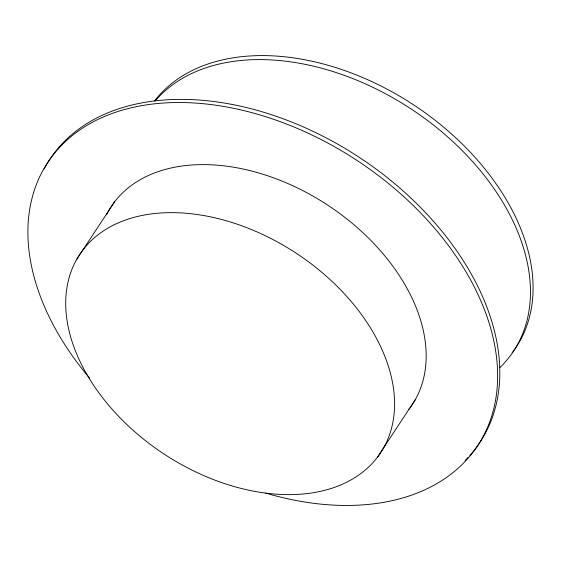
<?xml version="1.0" encoding="UTF-8"?>
<svg xmlns="http://www.w3.org/2000/svg" width="561" height="561" viewBox="0 0 561 561"><rect width="100%" height="100%" fill="white"/><g stroke="black" fill="none" stroke-linecap="round" stroke-linejoin="round"><path stroke-width="0.84" d="M76.429 259.82L114.521 201.89M377.329 457.383A180.2 120.194 33.3 0 0 219.849 219.028A180.2 120.194 33.3 0 0 93.147 384.587A180.2 120.194 33.3 0 0 377.329 457.383L415.413 399.453M155.201 100.924A218.811 145.951 33.3 0 1 431.276 123.35A218.811 145.951 33.3 0 1 499.984 367.518M154.654 100.861A218.811 145.951 33.3 0 1 422.251 110.734A218.811 145.951 33.3 0 1 512.186 352.743M89.599 378.072A257.422 171.708 33.3 0 1 150.537 104.297A257.422 171.708 33.3 0 1 490.026 326.067A257.422 171.708 33.3 0 1 265.655 493.084M44.158 168.952A257.422 171.708 33.3 0 1 362.644 159.59A257.422 171.708 33.3 0 1 469.83 455.483M468.119 457.369A257.422 171.708 33.3 0 1 465.167 460.434M106.478 214.744A180.2 120.194 33.3 0 1 325.457 203.664A180.2 120.194 33.3 0 1 408.955 409.32"/></g></svg>
